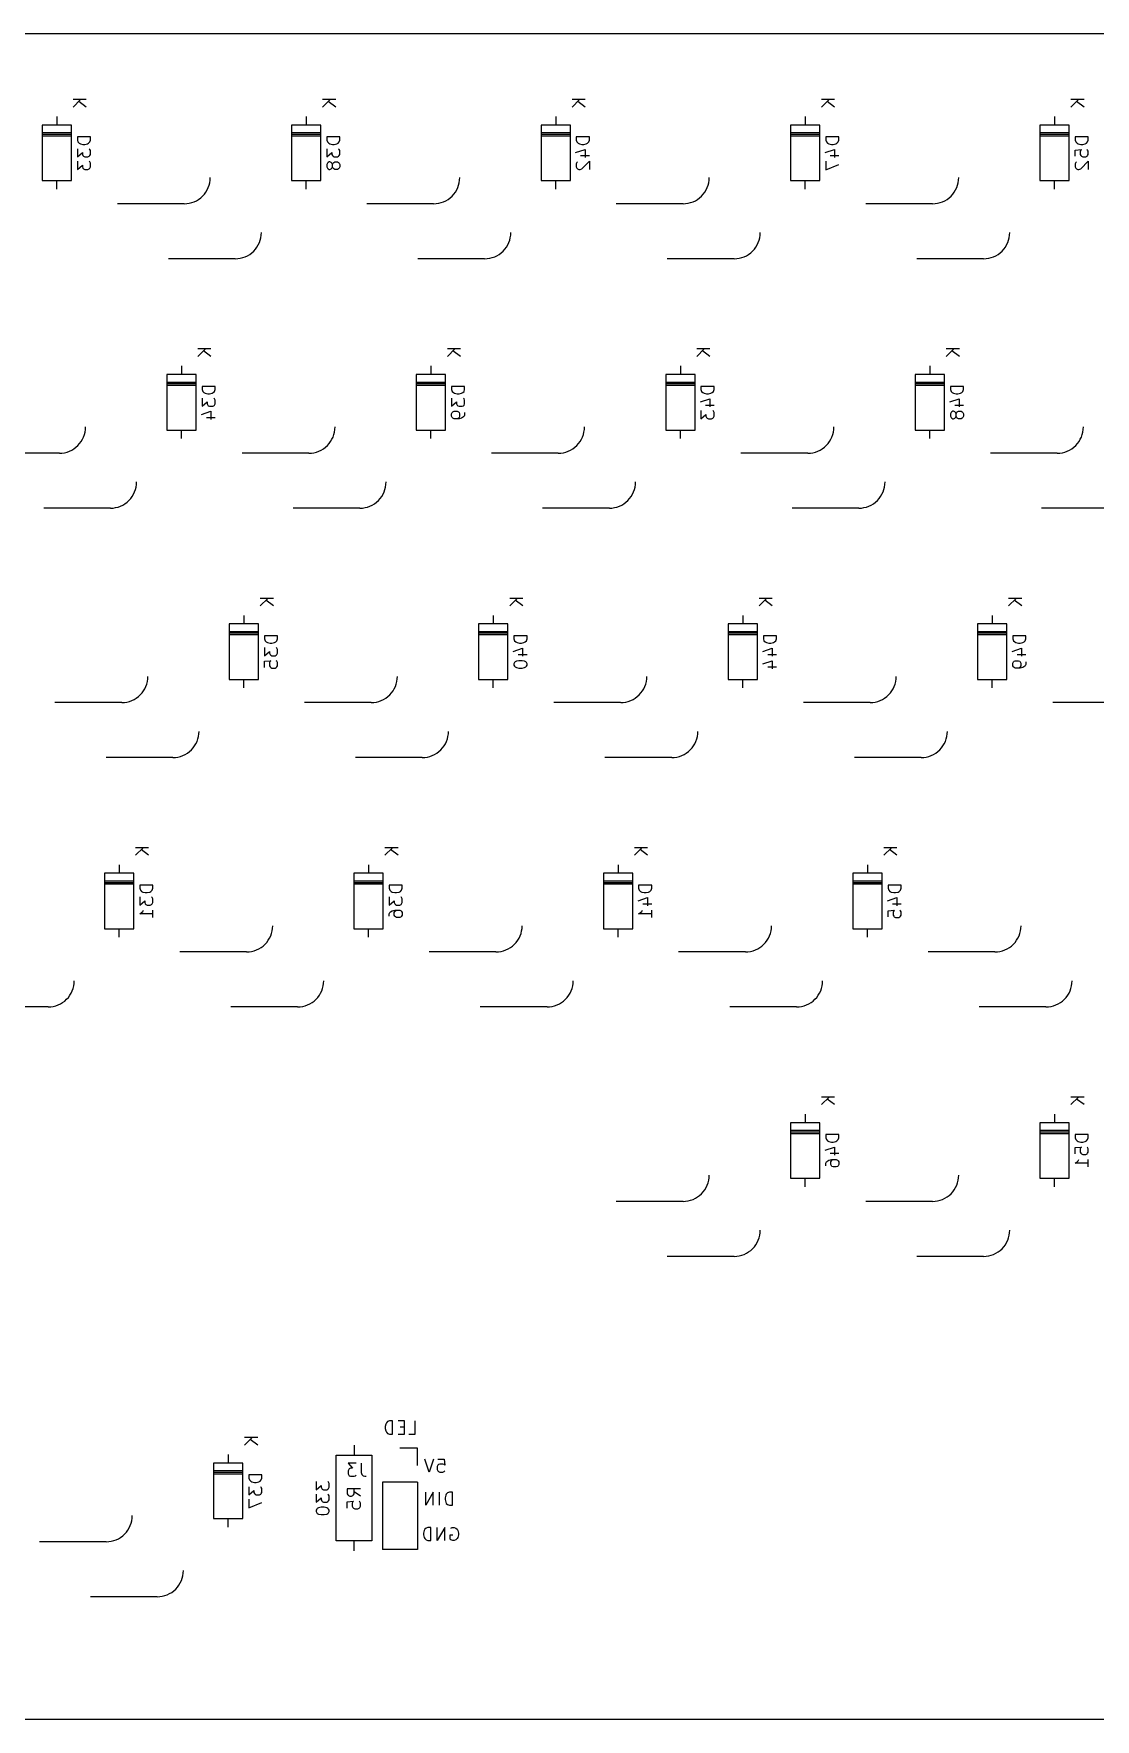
# Model space of a CAD drawing. Extents: x 64 to 386, y -179 to -51.
# Drawn here: x 223.1 to 304.2, y -179.3 to -50.5 of the extents above; entities that cross this region are included whole.
import ezdxf

# ---------------------------------------------------------------- set-up
doc = ezdxf.new("R2010")
doc.units = 0
doc.layers.add('BLACK', color=7, linetype='CONTINUOUS')

msp = doc.modelspace()

# ---------------------------------------------------------------- linework, layer by layer
at = {"layer": 'BLACK', "linetype": 'CONTINUOUS'}
for p, q in [((380.87, -50.51), (69.04, -50.51)), ((227.162, -55.5381), (226.162, -55.5381)), ((226.162, -56.1095), (226.734, -55.5381)), ((227.162, -56.1095), (226.591, -55.681)), ((246.212, -55.5381), (245.212, -55.5381)), ((245.212, -56.1095), (245.784, -55.5381)), ((246.212, -56.1095), (245.641, -55.681)), ((265.262, -55.5381), (264.262, -55.5381)), ((264.262, -56.1095), (264.834, -55.5381)), ((265.262, -56.1095), (264.691, -55.681)), ((284.312, -55.5381), (283.312, -55.5381)), ((283.312, -56.1095), (283.884, -55.5381)), ((284.312, -56.1095), (283.741, -55.681)), ((303.362, -55.5381), (302.362, -55.5381)), ((302.362, -56.1095), (302.934, -55.5381)), ((303.362, -56.1095), (302.791, -55.681)), ((226.03, -57.49), (223.79, -57.49)), ((223.79, -57.49), (223.79, -61.73)), ((224.91, -56.84), (224.91, -57.49)), ((226.03, -61.73), (226.03, -57.49)), ((245.08, -57.49), (242.84, -57.49)), ((242.84, -57.49), (242.84, -61.73)), ((243.96, -56.84), (243.96, -57.49)), ((245.08, -61.73), (245.08, -57.49)), ((264.13, -57.49), (261.89, -57.49)), ((261.89, -57.49), (261.89, -61.73)), ((263.01, -56.84), (263.01, -57.49)), ((264.13, -61.73), (264.13, -57.49)), ((283.18, -57.49), (280.94, -57.49)), ((280.94, -57.49), (280.94, -61.73)), ((282.06, -56.84), (282.06, -57.49)), ((283.18, -61.73), (283.18, -57.49)), ((302.23, -57.49), (299.99, -57.49)), ((299.99, -57.49), (299.99, -61.73)), ((301.11, -56.84), (301.11, -57.49)), ((302.23, -61.73), (302.23, -57.49)), ((226.03, -58.09), (223.79, -58.09)), ((226.03, -58.21), (223.79, -58.21)), ((226.03, -58.33), (223.79, -58.33)), ((227.482, -58.3957), (226.482, -58.3957)), ((226.482, -58.3957), (226.482, -58.6338)), ((226.482, -58.6338), (226.53, -58.7767)), ((226.53, -58.7767), (226.625, -58.8719)), ((226.625, -58.8719), (226.72, -58.9195)), ((226.72, -58.9195), (226.911, -58.9671)), ((226.911, -58.9671), (227.054, -58.9671)), ((227.054, -58.9671), (227.244, -58.9195)), ((227.244, -58.9195), (227.34, -58.8719)), ((227.34, -58.8719), (227.435, -58.7767)), ((227.435, -58.7767), (227.482, -58.6338)), ((227.482, -58.6338), (227.482, -58.3957)), ((245.08, -58.09), (242.84, -58.09)), ((245.08, -58.21), (242.84, -58.21)), ((245.08, -58.33), (242.84, -58.33)), ((246.532, -58.3957), (245.532, -58.3957)), ((245.532, -58.3957), (245.532, -58.6338)), ((245.532, -58.6338), (245.58, -58.7767)), ((245.58, -58.7767), (245.675, -58.8719)), ((245.675, -58.8719), (245.77, -58.9195)), ((245.77, -58.9195), (245.961, -58.9671)), ((245.961, -58.9671), (246.104, -58.9671)), ((246.104, -58.9671), (246.294, -58.9195)), ((246.294, -58.9195), (246.39, -58.8719)), ((246.39, -58.8719), (246.485, -58.7767)), ((246.485, -58.7767), (246.532, -58.6338)), ((246.532, -58.6338), (246.532, -58.3957)), ((264.13, -58.09), (261.89, -58.09)), ((264.13, -58.21), (261.89, -58.21)), ((264.13, -58.33), (261.89, -58.33)), ((265.582, -58.3957), (264.582, -58.3957)), ((264.582, -58.3957), (264.582, -58.6338)), ((264.582, -58.6338), (264.63, -58.7767)), ((264.63, -58.7767), (264.725, -58.8719)), ((264.725, -58.8719), (264.82, -58.9195)), ((264.82, -58.9195), (265.011, -58.9671)), ((265.011, -58.9671), (265.154, -58.9671)), ((265.154, -58.9671), (265.344, -58.9195)), ((265.344, -58.9195), (265.44, -58.8719)), ((265.44, -58.8719), (265.535, -58.7767)), ((265.535, -58.7767), (265.582, -58.6338)), ((265.582, -58.6338), (265.582, -58.3957)), ((283.18, -58.09), (280.94, -58.09)), ((283.18, -58.21), (280.94, -58.21)), ((283.18, -58.33), (280.94, -58.33)), ((284.632, -58.3957), (283.632, -58.3957)), ((283.632, -58.3957), (283.632, -58.6338)), ((283.632, -58.6338), (283.68, -58.7767)), ((283.68, -58.7767), (283.775, -58.8719)), ((283.775, -58.8719), (283.87, -58.9195)), ((283.87, -58.9195), (284.061, -58.9671)), ((284.061, -58.9671), (284.204, -58.9671)), ((284.204, -58.9671), (284.394, -58.9195)), ((284.394, -58.9195), (284.49, -58.8719)), ((284.49, -58.8719), (284.585, -58.7767)), ((284.585, -58.7767), (284.632, -58.6338)), ((284.632, -58.6338), (284.632, -58.3957)), ((302.23, -58.09), (299.99, -58.09)), ((302.23, -58.21), (299.99, -58.21)), ((302.23, -58.33), (299.99, -58.33)), ((303.682, -58.3957), (302.682, -58.3957)), ((302.682, -58.3957), (302.682, -58.6338)), ((302.682, -58.6338), (302.73, -58.7767)), ((302.73, -58.7767), (302.825, -58.8719)), ((302.825, -58.8719), (302.92, -58.9195)), ((302.92, -58.9195), (303.111, -58.9671)), ((303.111, -58.9671), (303.254, -58.9671)), ((303.254, -58.9671), (303.444, -58.9195)), ((303.444, -58.9195), (303.54, -58.8719)), ((303.54, -58.8719), (303.635, -58.7767)), ((303.635, -58.7767), (303.682, -58.6338)), ((303.682, -58.6338), (303.682, -58.3957)), ((226.482, -59.3005), (226.482, -59.9195)), ((226.482, -59.9195), (226.863, -59.5862)), ((226.482, -60.2529), (226.482, -60.8719)), ((226.863, -59.5862), (226.863, -59.729)), ((226.863, -59.729), (226.911, -59.8243)), ((226.911, -59.8243), (226.959, -59.8719)), ((226.959, -59.8719), (227.054, -59.9195)), ((227.054, -59.9195), (227.292, -59.9195)), ((227.292, -59.9195), (227.387, -59.8719)), ((227.435, -59.3481), (227.387, -59.3005)), ((227.387, -59.8719), (227.435, -59.8243)), ((227.435, -60.3005), (227.387, -60.2529)), ((227.482, -59.4433), (227.435, -59.3481)), ((227.435, -59.8243), (227.482, -59.729)), ((227.482, -60.3957), (227.435, -60.3005)), ((227.482, -59.729), (227.482, -59.4433)), ((227.482, -60.6814), (227.482, -60.3957)), ((245.532, -59.3005), (245.532, -59.9195)), ((245.532, -59.9195), (245.913, -59.5862)), ((245.58, -60.3957), (245.532, -60.491)), ((245.532, -60.491), (245.532, -60.6814)), ((245.628, -60.3481), (245.58, -60.3957)), ((245.723, -60.3005), (245.628, -60.3481)), ((245.77, -60.3005), (245.723, -60.3005)), ((245.866, -60.3481), (245.77, -60.3005)), ((245.913, -60.3957), (245.866, -60.3481)), ((245.913, -59.5862), (245.913, -59.729)), ((245.913, -59.729), (245.961, -59.8243)), ((245.961, -60.491), (245.913, -60.3957)), ((245.961, -59.8243), (246.009, -59.8719)), ((245.961, -60.491), (246.009, -60.3957)), ((245.961, -60.6814), (245.961, -60.491)), ((246.009, -59.8719), (246.104, -59.9195)), ((246.009, -60.3957), (246.056, -60.3481)), ((246.056, -60.3481), (246.151, -60.3005)), ((246.104, -59.9195), (246.342, -59.9195)), ((246.151, -60.3005), (246.342, -60.3005)), ((246.342, -59.9195), (246.437, -59.8719)), ((246.342, -60.3005), (246.437, -60.3481)), ((246.485, -59.3481), (246.437, -59.3005)), ((246.437, -59.8719), (246.485, -59.8243)), ((246.437, -60.3481), (246.485, -60.3957)), ((246.532, -59.4433), (246.485, -59.3481)), ((246.485, -59.8243), (246.532, -59.729)), ((246.485, -60.3957), (246.532, -60.491)), ((246.532, -59.729), (246.532, -59.4433)), ((246.532, -60.491), (246.532, -60.6814)), ((264.535, -59.5862), (265.249, -59.3481)), ((264.63, -60.3481), (264.582, -60.4433)), ((264.582, -60.4433), (264.582, -60.6814)), ((264.678, -60.3005), (264.63, -60.3481)), ((264.916, -59.8243), (265.582, -59.8243)), ((265.011, -60.8243), (265.582, -60.2529)), ((265.249, -59.3481), (265.249, -59.9671)), ((265.582, -60.2529), (265.582, -60.8719)), ((283.585, -59.5862), (284.299, -59.3481)), ((283.632, -60.2529), (283.632, -60.9195)), ((283.632, -60.9195), (284.632, -60.491)), ((283.966, -59.8243), (284.632, -59.8243)), ((284.299, -59.3481), (284.299, -59.9671)), ((302.682, -59.3957), (303.159, -59.3481)), ((302.682, -59.8719), (302.682, -59.3957)), ((302.73, -60.3481), (302.682, -60.4433)), ((302.682, -60.4433), (302.682, -60.6814)), ((302.778, -60.3005), (302.73, -60.3481)), ((303.111, -59.3957), (303.063, -59.491)), ((303.063, -59.491), (303.063, -59.729)), ((303.063, -59.729), (303.111, -59.8243)), ((303.159, -59.3481), (303.111, -59.3957)), ((303.111, -59.8243), (303.159, -59.8719)), ((303.111, -60.8243), (303.682, -60.2529)), ((303.159, -59.8719), (303.254, -59.9195)), ((303.254, -59.9195), (303.492, -59.9195)), ((303.492, -59.9195), (303.587, -59.8719)), ((303.635, -59.3957), (303.587, -59.3481)), ((303.587, -59.8719), (303.635, -59.8243)), ((303.682, -59.491), (303.635, -59.3957)), ((303.635, -59.8243), (303.682, -59.729)), ((303.682, -59.729), (303.682, -59.491)), ((303.682, -60.2529), (303.682, -60.8719)), ((223.79, -61.73), (226.03, -61.73)), ((224.91, -62.38), (224.91, -61.73)), ((226.482, -60.8719), (226.863, -60.5386)), ((226.863, -60.5386), (226.863, -60.6814)), ((226.863, -60.6814), (226.911, -60.7767)), ((226.911, -60.7767), (226.959, -60.8243)), ((226.959, -60.8243), (227.054, -60.8719)), ((227.054, -60.8719), (227.292, -60.8719)), ((227.292, -60.8719), (227.387, -60.8243)), ((227.387, -60.8243), (227.435, -60.7767)), ((227.435, -60.7767), (227.482, -60.6814)), ((242.84, -61.73), (245.08, -61.73)), ((243.96, -62.38), (243.96, -61.73)), ((245.532, -60.6814), (245.58, -60.7767)), ((245.58, -60.7767), (245.628, -60.8243)), ((245.628, -60.8243), (245.723, -60.8719)), ((245.723, -60.8719), (245.77, -60.8719)), ((245.77, -60.8719), (245.866, -60.8243)), ((245.866, -60.8243), (245.913, -60.7767)), ((245.913, -60.7767), (245.961, -60.6814)), ((246.009, -60.7767), (245.961, -60.6814)), ((246.056, -60.8243), (246.009, -60.7767)), ((246.151, -60.8719), (246.056, -60.8243)), ((246.342, -60.8719), (246.151, -60.8719)), ((246.437, -60.8243), (246.342, -60.8719)), ((246.485, -60.7767), (246.437, -60.8243)), ((246.532, -60.6814), (246.485, -60.7767)), ((261.89, -61.73), (264.13, -61.73)), ((263.01, -62.38), (263.01, -61.73)), ((264.582, -60.6814), (264.63, -60.7767)), ((264.63, -60.7767), (264.678, -60.8243)), ((264.678, -60.8243), (264.773, -60.8719)), ((264.773, -60.8719), (264.868, -60.8719)), ((264.868, -60.8719), (265.011, -60.8243)), ((280.94, -61.73), (283.18, -61.73)), ((282.06, -62.38), (282.06, -61.73)), ((299.99, -61.73), (302.23, -61.73)), ((301.11, -62.38), (301.11, -61.73)), ((302.682, -60.6814), (302.73, -60.7767)), ((302.73, -60.7767), (302.778, -60.8243)), ((302.778, -60.8243), (302.873, -60.8719)), ((302.873, -60.8719), (302.968, -60.8719)), ((302.968, -60.8719), (303.111, -60.8243)), ((234.635, -63.5), (229.535, -63.5)), ((253.685, -63.5), (248.585, -63.5)), ((272.735, -63.5), (267.635, -63.5)), ((291.785, -63.5), (286.685, -63.5)), ((238.535, -67.7), (233.435, -67.7)), ((257.585, -67.7), (252.485, -67.7)), ((276.635, -67.7), (271.535, -67.7)), ((295.685, -67.7), (290.585, -67.7)), ((236.687, -74.5881), (235.687, -74.5881)), ((235.687, -75.1595), (236.259, -74.5881)), ((255.737, -74.5881), (254.737, -74.5881)), ((254.737, -75.1595), (255.309, -74.5881)), ((274.787, -74.5881), (273.787, -74.5881)), ((273.787, -75.1595), (274.359, -74.5881)), ((293.837, -74.5881), (292.837, -74.5881)), ((292.837, -75.1595), (293.409, -74.5881)), ((234.435, -75.89), (234.435, -76.54)), ((236.687, -75.1595), (236.116, -74.731)), ((253.485, -75.89), (253.485, -76.54)), ((255.737, -75.1595), (255.166, -74.731)), ((272.535, -75.89), (272.535, -76.54)), ((274.787, -75.1595), (274.216, -74.731)), ((291.585, -75.89), (291.585, -76.54)), ((293.837, -75.1595), (293.266, -74.731)), ((235.555, -76.54), (233.315, -76.54)), ((233.315, -76.54), (233.315, -80.78)), ((235.555, -77.14), (233.315, -77.14)), ((235.555, -80.78), (235.555, -76.54)), ((254.605, -76.54), (252.365, -76.54)), ((252.365, -76.54), (252.365, -80.78)), ((254.605, -77.14), (252.365, -77.14)), ((254.605, -80.78), (254.605, -76.54)), ((273.655, -76.54), (271.415, -76.54)), ((271.415, -76.54), (271.415, -80.78)), ((273.655, -77.14), (271.415, -77.14)), ((273.655, -80.78), (273.655, -76.54)), ((292.705, -76.54), (290.465, -76.54)), ((290.465, -76.54), (290.465, -80.78)), ((292.705, -77.14), (290.465, -77.14)), ((292.705, -80.78), (292.705, -76.54)), ((235.555, -77.26), (233.315, -77.26)), ((235.555, -77.38), (233.315, -77.38)), ((237.007, -77.4457), (236.007, -77.4457)), ((236.007, -77.4457), (236.007, -77.6838)), ((236.007, -77.6838), (236.055, -77.8267)), ((236.007, -78.3505), (236.007, -78.9695)), ((236.055, -77.8267), (236.15, -77.9219)), ((236.15, -77.9219), (236.245, -77.9695)), ((236.245, -77.9695), (236.436, -78.0171)), ((236.436, -78.0171), (236.579, -78.0171)), ((236.579, -78.0171), (236.769, -77.9695)), ((236.769, -77.9695), (236.865, -77.9219)), ((236.865, -77.9219), (236.96, -77.8267)), ((236.96, -78.3981), (236.912, -78.3505)), ((236.96, -77.8267), (237.007, -77.6838)), ((237.007, -78.4933), (236.96, -78.3981)), ((237.007, -77.6838), (237.007, -77.4457)), ((237.007, -78.779), (237.007, -78.4933)), ((254.605, -77.26), (252.365, -77.26)), ((254.605, -77.38), (252.365, -77.38)), ((256.057, -77.4457), (255.057, -77.4457)), ((255.057, -77.4457), (255.057, -77.6838)), ((255.057, -77.6838), (255.105, -77.8267)), ((255.057, -78.3505), (255.057, -78.9695)), ((255.105, -77.8267), (255.2, -77.9219)), ((255.2, -77.9219), (255.295, -77.9695)), ((255.295, -77.9695), (255.486, -78.0171)), ((255.486, -78.0171), (255.629, -78.0171)), ((255.629, -78.0171), (255.819, -77.9695)), ((255.819, -77.9695), (255.915, -77.9219)), ((255.915, -77.9219), (256.01, -77.8267)), ((256.01, -78.3981), (255.962, -78.3505)), ((256.01, -77.8267), (256.057, -77.6838)), ((256.057, -78.4933), (256.01, -78.3981)), ((256.057, -77.6838), (256.057, -77.4457)), ((256.057, -78.779), (256.057, -78.4933)), ((273.655, -77.26), (271.415, -77.26)), ((273.655, -77.38), (271.415, -77.38)), ((274.06, -78.6362), (274.774, -78.3981)), ((275.107, -77.4457), (274.107, -77.4457)), ((274.107, -77.4457), (274.107, -77.6838)), ((274.107, -77.6838), (274.155, -77.8267)), ((274.155, -77.8267), (274.25, -77.9219)), ((274.25, -77.9219), (274.345, -77.9695)), ((274.345, -77.9695), (274.536, -78.0171)), ((274.536, -78.0171), (274.679, -78.0171)), ((274.679, -78.0171), (274.869, -77.9695)), ((274.774, -78.3981), (274.774, -79.0171)), ((274.869, -77.9695), (274.965, -77.9219)), ((274.965, -77.9219), (275.06, -77.8267)), ((275.06, -77.8267), (275.107, -77.6838)), ((275.107, -77.6838), (275.107, -77.4457)), ((292.705, -77.26), (290.465, -77.26)), ((292.705, -77.38), (290.465, -77.38)), ((293.11, -78.6362), (293.824, -78.3981)), ((294.157, -77.4457), (293.157, -77.4457)), ((293.157, -77.4457), (293.157, -77.6838)), ((293.157, -77.6838), (293.205, -77.8267)), ((293.205, -77.8267), (293.3, -77.9219)), ((293.3, -77.9219), (293.395, -77.9695)), ((293.395, -77.9695), (293.586, -78.0171)), ((293.586, -78.0171), (293.729, -78.0171)), ((293.729, -78.0171), (293.919, -77.9695)), ((293.824, -78.3981), (293.824, -79.0171)), ((293.919, -77.9695), (294.015, -77.9219)), ((294.015, -77.9219), (294.11, -77.8267)), ((294.11, -77.8267), (294.157, -77.6838)), ((294.157, -77.6838), (294.157, -77.4457)), ((235.96, -79.5886), (236.674, -79.3505)), ((236.007, -78.9695), (236.388, -78.6362)), ((236.388, -78.6362), (236.388, -78.779)), ((236.388, -78.779), (236.436, -78.8743)), ((236.436, -78.8743), (236.484, -78.9219)), ((236.484, -78.9219), (236.579, -78.9695)), ((236.579, -78.9695), (236.817, -78.9695)), ((236.674, -79.3505), (236.674, -79.9695)), ((236.817, -78.9695), (236.912, -78.9219)), ((236.912, -78.9219), (236.96, -78.8743)), ((236.96, -78.8743), (237.007, -78.779)), ((255.057, -78.9695), (255.438, -78.6362)), ((255.057, -79.541), (255.105, -79.4457)), ((255.057, -79.7314), (255.057, -79.541)), ((255.105, -79.8267), (255.057, -79.7314)), ((255.105, -79.4457), (255.153, -79.3981)), ((255.153, -79.3981), (255.248, -79.3505)), ((255.248, -79.3505), (255.486, -79.3505)), ((255.438, -78.6362), (255.438, -78.779)), ((255.438, -78.779), (255.486, -78.8743)), ((255.486, -78.8743), (255.534, -78.9219)), ((255.486, -79.3505), (255.581, -79.3981)), ((255.534, -78.9219), (255.629, -78.9695)), ((255.581, -79.3981), (255.629, -79.4457)), ((255.629, -78.9695), (255.867, -78.9695)), ((255.629, -79.4457), (255.676, -79.541)), ((255.676, -79.7314), (255.629, -79.8267)), ((255.676, -79.541), (255.676, -79.7314)), ((255.962, -79.779), (255.819, -79.8743)), ((255.867, -78.9695), (255.962, -78.9219)), ((255.962, -78.9219), (256.01, -78.8743)), ((256.01, -79.7314), (255.962, -79.779)), ((256.01, -78.8743), (256.057, -78.779)), ((256.057, -79.6362), (256.01, -79.7314)), ((256.057, -79.4457), (256.057, -79.6362)), ((274.107, -79.3029), (274.107, -79.9219)), ((274.107, -79.9219), (274.488, -79.5886)), ((274.441, -78.8743), (275.107, -78.8743)), ((274.488, -79.5886), (274.488, -79.7314)), ((274.488, -79.7314), (274.536, -79.8267)), ((275.06, -79.3505), (275.012, -79.3029)), ((275.107, -79.4457), (275.06, -79.3505)), ((275.06, -79.8267), (275.107, -79.7314)), ((275.107, -79.7314), (275.107, -79.4457)), ((293.205, -79.4457), (293.157, -79.541)), ((293.157, -79.541), (293.157, -79.7314)), ((293.157, -79.7314), (293.205, -79.8267)), ((293.253, -79.3981), (293.205, -79.4457)), ((293.348, -79.3505), (293.253, -79.3981)), ((293.395, -79.3505), (293.348, -79.3505)), ((293.491, -79.3981), (293.395, -79.3505)), ((293.491, -78.8743), (294.157, -78.8743)), ((293.538, -79.4457), (293.491, -79.3981)), ((293.586, -79.541), (293.538, -79.4457)), ((293.538, -79.8267), (293.586, -79.7314)), ((293.586, -79.541), (293.634, -79.4457)), ((293.586, -79.7314), (293.586, -79.541)), ((293.634, -79.8267), (293.586, -79.7314)), ((293.634, -79.4457), (293.681, -79.3981)), ((293.681, -79.3981), (293.776, -79.3505)), ((293.776, -79.3505), (293.967, -79.3505)), ((293.967, -79.3505), (294.062, -79.3981)), ((294.062, -79.3981), (294.11, -79.4457)), ((294.11, -79.4457), (294.157, -79.541)), ((294.157, -79.7314), (294.11, -79.8267)), ((294.157, -79.541), (294.157, -79.7314)), ((233.315, -80.78), (235.555, -80.78)), ((234.435, -81.43), (234.435, -80.78)), ((236.341, -79.8267), (237.007, -79.8267)), ((252.365, -80.78), (254.605, -80.78)), ((253.485, -81.43), (253.485, -80.78)), ((255.153, -79.8743), (255.105, -79.8267)), ((255.248, -79.9219), (255.153, -79.8743)), ((255.629, -79.9219), (255.248, -79.9219)), ((255.581, -79.8743), (255.486, -79.9219)), ((255.629, -79.8267), (255.581, -79.8743)), ((255.819, -79.8743), (255.629, -79.9219)), ((271.415, -80.78), (273.655, -80.78)), ((272.535, -81.43), (272.535, -80.78)), ((274.536, -79.8267), (274.584, -79.8743)), ((274.584, -79.8743), (274.679, -79.9219)), ((274.679, -79.9219), (274.917, -79.9219)), ((274.917, -79.9219), (275.012, -79.8743)), ((275.012, -79.8743), (275.06, -79.8267)), ((290.465, -80.78), (292.705, -80.78)), ((291.585, -81.43), (291.585, -80.78)), ((293.205, -79.8267), (293.253, -79.8743)), ((293.253, -79.8743), (293.348, -79.9219)), ((293.348, -79.9219), (293.395, -79.9219)), ((293.395, -79.9219), (293.491, -79.8743)), ((293.491, -79.8743), (293.538, -79.8267)), ((293.681, -79.8743), (293.634, -79.8267)), ((293.776, -79.9219), (293.681, -79.8743)), ((293.967, -79.9219), (293.776, -79.9219)), ((294.062, -79.8743), (293.967, -79.9219)), ((294.11, -79.8267), (294.062, -79.8743)), ((225.11, -82.55), (220.01, -82.55)), ((244.16, -82.55), (239.06, -82.55)), ((263.21, -82.55), (258.11, -82.55)), ((282.26, -82.55), (277.16, -82.55)), ((301.31, -82.55), (296.21, -82.55)), ((229.01, -86.75), (223.91, -86.75)), ((248.06, -86.75), (242.96, -86.75)), ((267.11, -86.75), (262.01, -86.75)), ((286.16, -86.75), (281.06, -86.75)), ((305.21, -86.75), (300.11, -86.75)), ((241.45, -93.6381), (240.45, -93.6381)), ((240.45, -94.2095), (241.021, -93.6381)), ((241.45, -94.2095), (240.878, -93.781)), ((260.5, -93.6381), (259.5, -93.6381)), ((259.5, -94.2095), (260.071, -93.6381)), ((260.5, -94.2095), (259.928, -93.781)), ((279.55, -93.6381), (278.55, -93.6381)), ((278.55, -94.2095), (279.121, -93.6381)), ((279.55, -94.2095), (278.978, -93.781)), ((298.6, -93.6381), (297.6, -93.6381)), ((297.6, -94.2095), (298.171, -93.6381)), ((298.6, -94.2095), (298.028, -93.781)), ((239.197, -94.94), (239.197, -95.59)), ((258.248, -94.94), (258.248, -95.59)), ((277.298, -94.94), (277.298, -95.59)), ((296.347, -94.94), (296.347, -95.59)), ((240.317, -95.59), (238.077, -95.59)), ((238.077, -95.59), (238.077, -99.83)), ((240.317, -96.19), (238.077, -96.19)), ((240.317, -96.31), (238.077, -96.31)), ((240.317, -96.43), (238.077, -96.43)), ((240.317, -99.83), (240.317, -95.59)), ((241.77, -96.4957), (240.77, -96.4957)), ((240.77, -96.4957), (240.77, -96.7338)), ((241.77, -96.7338), (241.77, -96.4957)), ((259.368, -95.59), (257.127, -95.59)), ((257.127, -95.59), (257.127, -99.83)), ((259.368, -96.19), (257.127, -96.19)), ((259.368, -96.31), (257.127, -96.31)), ((259.368, -96.43), (257.127, -96.43)), ((259.368, -99.83), (259.368, -95.59)), ((260.82, -96.4957), (259.82, -96.4957)), ((259.82, -96.4957), (259.82, -96.7338)), ((260.82, -96.7338), (260.82, -96.4957)), ((278.417, -95.59), (276.178, -95.59)), ((276.178, -95.59), (276.178, -99.83)), ((278.417, -96.19), (276.178, -96.19)), ((278.417, -96.31), (276.178, -96.31)), ((278.417, -96.43), (276.178, -96.43)), ((278.417, -99.83), (278.417, -95.59)), ((279.87, -96.4957), (278.87, -96.4957)), ((278.87, -96.4957), (278.87, -96.7338)), ((279.87, -96.7338), (279.87, -96.4957)), ((297.467, -95.59), (295.227, -95.59)), ((295.227, -95.59), (295.227, -99.83)), ((297.467, -96.19), (295.227, -96.19)), ((297.467, -96.31), (295.227, -96.31)), ((297.467, -96.43), (295.227, -96.43)), ((297.467, -99.83), (297.467, -95.59)), ((298.92, -96.4957), (297.92, -96.4957)), ((297.92, -96.4957), (297.92, -96.7338)), ((298.92, -96.7338), (298.92, -96.4957)), ((240.77, -96.7338), (240.817, -96.8767)), ((240.77, -97.4005), (240.77, -98.0195)), ((240.77, -98.0195), (241.151, -97.6862)), ((240.817, -96.8767), (240.913, -96.9719)), ((240.913, -96.9719), (241.008, -97.0195)), ((241.008, -97.0195), (241.198, -97.0671)), ((241.151, -97.6862), (241.151, -97.829)), ((241.151, -97.829), (241.198, -97.9243)), ((241.198, -97.0671), (241.341, -97.0671)), ((241.341, -97.0671), (241.532, -97.0195)), ((241.532, -97.0195), (241.627, -96.9719)), ((241.627, -96.9719), (241.722, -96.8767)), ((241.722, -97.4481), (241.675, -97.4005)), ((241.722, -96.8767), (241.77, -96.7338)), ((241.77, -97.5433), (241.722, -97.4481)), ((241.722, -97.9243), (241.77, -97.829)), ((241.77, -97.829), (241.77, -97.5433)), ((259.772, -97.6862), (260.487, -97.4481)), ((259.82, -96.7338), (259.868, -96.8767)), ((259.868, -96.8767), (259.963, -96.9719)), ((259.963, -96.9719), (260.058, -97.0195)), ((260.058, -97.0195), (260.248, -97.0671)), ((260.248, -97.0671), (260.391, -97.0671)), ((260.391, -97.0671), (260.582, -97.0195)), ((260.487, -97.4481), (260.487, -98.0671)), ((260.582, -97.0195), (260.677, -96.9719)), ((260.677, -96.9719), (260.772, -96.8767)), ((260.772, -96.8767), (260.82, -96.7338)), ((278.822, -97.6862), (279.537, -97.4481)), ((278.87, -96.7338), (278.917, -96.8767)), ((278.917, -96.8767), (279.013, -96.9719)), ((279.013, -96.9719), (279.108, -97.0195)), ((279.108, -97.0195), (279.298, -97.0671)), ((279.298, -97.0671), (279.441, -97.0671)), ((279.441, -97.0671), (279.632, -97.0195)), ((279.537, -97.4481), (279.537, -98.0671)), ((279.632, -97.0195), (279.727, -96.9719)), ((279.727, -96.9719), (279.822, -96.8767)), ((279.822, -96.8767), (279.87, -96.7338)), ((297.872, -97.6862), (298.587, -97.4481)), ((297.92, -96.7338), (297.967, -96.8767)), ((297.967, -96.8767), (298.063, -96.9719)), ((298.063, -96.9719), (298.158, -97.0195)), ((298.158, -97.0195), (298.348, -97.0671)), ((298.348, -97.0671), (298.491, -97.0671)), ((298.491, -97.0671), (298.682, -97.0195)), ((298.587, -97.4481), (298.587, -98.0671)), ((298.682, -97.0195), (298.777, -96.9719)), ((298.777, -96.9719), (298.872, -96.8767)), ((298.872, -96.8767), (298.92, -96.7338)), ((240.77, -98.4481), (241.246, -98.4005)), ((240.77, -98.9243), (240.77, -98.4481)), ((241.198, -98.4481), (241.151, -98.5433)), ((241.151, -98.5433), (241.151, -98.7814)), ((241.151, -98.7814), (241.198, -98.8767)), ((241.198, -97.9243), (241.246, -97.9719)), ((241.246, -98.4005), (241.198, -98.4481)), ((241.198, -98.8767), (241.246, -98.9243)), ((241.246, -97.9719), (241.341, -98.0195)), ((241.246, -98.9243), (241.341, -98.9719)), ((241.341, -98.0195), (241.579, -98.0195)), ((241.341, -98.9719), (241.579, -98.9719)), ((241.579, -98.0195), (241.675, -97.9719)), ((241.579, -98.9719), (241.675, -98.9243)), ((241.675, -97.9719), (241.722, -97.9243)), ((241.722, -98.4481), (241.675, -98.4005)), ((241.675, -98.9243), (241.722, -98.8767)), ((241.77, -98.5433), (241.722, -98.4481)), ((241.722, -98.8767), (241.77, -98.7814)), ((241.77, -98.7814), (241.77, -98.5433)), ((259.868, -98.5433), (259.82, -98.6386)), ((259.82, -98.6386), (259.82, -98.7338)), ((259.82, -98.7338), (259.868, -98.829)), ((259.915, -98.4957), (259.868, -98.5433)), ((259.868, -98.829), (259.915, -98.8767)), ((260.01, -98.4481), (259.915, -98.4957)), ((259.915, -98.8767), (260.01, -98.9243)), ((260.201, -98.4005), (260.01, -98.4481)), ((260.01, -98.9243), (260.201, -98.9719)), ((260.153, -97.9243), (260.82, -97.9243)), ((260.439, -98.4005), (260.201, -98.4005)), ((260.201, -98.9719), (260.439, -98.9719)), ((260.629, -98.4481), (260.439, -98.4005)), ((260.439, -98.9719), (260.629, -98.9243)), ((260.725, -98.4957), (260.629, -98.4481)), ((260.629, -98.9243), (260.725, -98.8767)), ((260.772, -98.5433), (260.725, -98.4957)), ((260.725, -98.8767), (260.772, -98.829)), ((260.82, -98.6386), (260.772, -98.5433)), ((260.772, -98.829), (260.82, -98.7338)), ((260.82, -98.7338), (260.82, -98.6386)), ((278.822, -98.6386), (279.537, -98.4005)), ((279.203, -97.9243), (279.87, -97.9243)), ((279.203, -98.8767), (279.87, -98.8767)), ((279.537, -98.4005), (279.537, -99.0195)), ((297.92, -98.591), (297.967, -98.4957)), ((297.92, -98.7814), (297.92, -98.591)), ((297.967, -98.8767), (297.92, -98.7814)), ((297.967, -98.4957), (298.015, -98.4481)), ((298.015, -98.9243), (297.967, -98.8767)), ((298.015, -98.4481), (298.11, -98.4005)), ((298.11, -98.9719), (298.015, -98.9243)), ((298.11, -98.4005), (298.348, -98.4005)), ((298.491, -98.9719), (298.11, -98.9719)), ((298.253, -97.9243), (298.92, -97.9243)), ((298.348, -98.4005), (298.444, -98.4481)), ((298.444, -98.9243), (298.348, -98.9719)), ((298.444, -98.4481), (298.491, -98.4957)), ((298.491, -98.8767), (298.444, -98.9243)), ((298.491, -98.4957), (298.539, -98.591)), ((298.539, -98.7814), (298.491, -98.8767)), ((298.682, -98.9243), (298.491, -98.9719)), ((298.539, -98.591), (298.539, -98.7814)), ((298.825, -98.829), (298.682, -98.9243)), ((298.872, -98.7814), (298.825, -98.829)), ((298.92, -98.6862), (298.872, -98.7814)), ((298.92, -98.4957), (298.92, -98.6862)), ((238.077, -99.83), (240.317, -99.83)), ((239.197, -100.48), (239.197, -99.83)), ((257.127, -99.83), (259.368, -99.83)), ((258.248, -100.48), (258.248, -99.83)), ((276.178, -99.83), (278.417, -99.83)), ((277.298, -100.48), (277.298, -99.83)), ((295.227, -99.83), (297.467, -99.83)), ((296.347, -100.48), (296.347, -99.83)), ((229.873, -101.6), (224.772, -101.6)), ((248.922, -101.6), (243.822, -101.6)), ((267.972, -101.6), (262.873, -101.6)), ((287.022, -101.6), (281.923, -101.6)), ((306.072, -101.6), (300.972, -101.6)), ((233.772, -105.8), (228.672, -105.8)), ((252.822, -105.8), (247.722, -105.8)), ((271.873, -105.8), (266.772, -105.8)), ((290.923, -105.8), (285.822, -105.8)), ((231.925, -112.688), (230.925, -112.688)), ((230.925, -113.26), (231.496, -112.688)), ((231.925, -113.26), (231.353, -112.831)), ((250.975, -112.688), (249.975, -112.688)), ((249.975, -113.26), (250.546, -112.688)), ((250.975, -113.26), (250.403, -112.831)), ((270.025, -112.688), (269.025, -112.688)), ((269.025, -113.26), (269.596, -112.688)), ((270.025, -113.26), (269.453, -112.831)), ((289.075, -112.688), (288.075, -112.688)), ((288.075, -113.26), (288.646, -112.688)), ((289.075, -113.26), (288.503, -112.831)), ((229.672, -113.99), (229.672, -114.64)), ((248.722, -113.99), (248.722, -114.64)), ((267.772, -113.99), (267.772, -114.64)), ((286.822, -113.99), (286.822, -114.64)), ((230.792, -114.64), (228.552, -114.64)), ((228.552, -114.64), (228.552, -118.88)), ((230.792, -115.24), (228.552, -115.24)), ((230.792, -115.36), (228.552, -115.36)), ((230.792, -115.48), (228.552, -115.48)), ((230.792, -118.88), (230.792, -114.64)), ((232.245, -115.546), (231.245, -115.546)), ((231.245, -115.546), (231.245, -115.784)), ((231.245, -115.784), (231.292, -115.927)), ((232.197, -115.927), (232.245, -115.784)), ((232.245, -115.784), (232.245, -115.546)), ((249.843, -114.64), (247.602, -114.64)), ((247.602, -114.64), (247.602, -118.88)), ((249.843, -115.24), (247.602, -115.24)), ((249.843, -115.36), (247.602, -115.36)), ((249.843, -115.48), (247.602, -115.48)), ((249.843, -118.88), (249.843, -114.64)), ((251.295, -115.546), (250.295, -115.546)), ((250.295, -115.546), (250.295, -115.784)), ((250.295, -115.784), (250.343, -115.927)), ((251.247, -115.927), (251.295, -115.784)), ((251.295, -115.784), (251.295, -115.546)), ((268.892, -114.64), (266.652, -114.64)), ((266.652, -114.64), (266.652, -118.88)), ((268.892, -115.24), (266.652, -115.24)), ((268.892, -115.36), (266.652, -115.36)), ((268.892, -115.48), (266.652, -115.48)), ((268.892, -118.88), (268.892, -114.64)), ((270.345, -115.546), (269.345, -115.546)), ((269.345, -115.546), (269.345, -115.784)), ((269.345, -115.784), (269.392, -115.927)), ((270.297, -115.927), (270.345, -115.784)), ((270.345, -115.784), (270.345, -115.546)), ((287.942, -114.64), (285.702, -114.64)), ((285.702, -114.64), (285.702, -118.88)), ((287.942, -115.24), (285.702, -115.24)), ((287.942, -115.36), (285.702, -115.36)), ((287.942, -115.48), (285.702, -115.48)), ((287.942, -118.88), (287.942, -114.64)), ((289.395, -115.546), (288.395, -115.546)), ((288.395, -115.546), (288.395, -115.784)), ((288.395, -115.784), (288.442, -115.927)), ((289.347, -115.927), (289.395, -115.784)), ((289.395, -115.784), (289.395, -115.546)), ((231.245, -116.45), (231.245, -117.07)), ((231.245, -117.07), (231.626, -116.736)), ((231.292, -115.927), (231.388, -116.022)), ((231.388, -116.022), (231.483, -116.07)), ((231.483, -116.07), (231.673, -116.117)), ((231.626, -116.736), (231.626, -116.879)), ((231.626, -116.879), (231.673, -116.974)), ((231.673, -116.117), (231.816, -116.117)), ((231.673, -116.974), (231.721, -117.022)), ((231.721, -117.022), (231.816, -117.07)), ((231.816, -116.117), (232.007, -116.07)), ((231.816, -117.07), (232.054, -117.07)), ((232.007, -116.07), (232.102, -116.022)), ((232.054, -117.07), (232.15, -117.022)), ((232.102, -116.022), (232.197, -115.927)), ((232.197, -116.498), (232.15, -116.45)), ((232.15, -117.022), (232.197, -116.974)), ((232.245, -116.593), (232.197, -116.498)), ((232.197, -116.974), (232.245, -116.879)), ((232.245, -116.879), (232.245, -116.593)), ((250.295, -116.45), (250.295, -117.07)), ((250.295, -117.07), (250.676, -116.736)), ((250.343, -115.927), (250.438, -116.022)), ((250.438, -116.022), (250.533, -116.07)), ((250.533, -116.07), (250.723, -116.117)), ((250.676, -116.736), (250.676, -116.879)), ((250.676, -116.879), (250.723, -116.974)), ((250.723, -116.117), (250.866, -116.117)), ((250.723, -116.974), (250.771, -117.022)), ((250.771, -117.022), (250.866, -117.07)), ((250.866, -116.117), (251.057, -116.07)), ((250.866, -117.07), (251.104, -117.07)), ((251.057, -116.07), (251.152, -116.022)), ((251.104, -117.07), (251.2, -117.022)), ((251.152, -116.022), (251.247, -115.927)), ((251.247, -116.498), (251.2, -116.45)), ((251.2, -117.022), (251.247, -116.974)), ((251.295, -116.593), (251.247, -116.498)), ((251.247, -116.974), (251.295, -116.879)), ((251.295, -116.879), (251.295, -116.593)), ((269.297, -116.736), (270.012, -116.498)), ((269.392, -115.927), (269.488, -116.022)), ((269.488, -116.022), (269.583, -116.07)), ((269.583, -116.07), (269.773, -116.117)), ((269.678, -116.974), (270.345, -116.974)), ((269.773, -116.117), (269.916, -116.117)), ((269.916, -116.117), (270.107, -116.07)), ((270.012, -116.498), (270.012, -117.117)), ((270.107, -116.07), (270.202, -116.022)), ((270.202, -116.022), (270.297, -115.927)), ((288.347, -116.736), (289.062, -116.498)), ((288.442, -115.927), (288.538, -116.022)), ((288.538, -116.022), (288.633, -116.07)), ((288.633, -116.07), (288.823, -116.117)), ((288.728, -116.974), (289.395, -116.974)), ((288.823, -116.117), (288.966, -116.117)), ((288.966, -116.117), (289.157, -116.07)), ((289.062, -116.498), (289.062, -117.117)), ((289.157, -116.07), (289.252, -116.022)), ((289.252, -116.022), (289.347, -115.927)), ((231.245, -117.736), (231.388, -117.641)), ((232.245, -117.736), (231.245, -117.736)), ((231.388, -117.641), (231.483, -117.546)), ((231.483, -117.546), (231.531, -117.45)), ((232.245, -118.022), (232.245, -117.45)), ((250.295, -117.736), (250.343, -117.641)), ((250.295, -117.927), (250.295, -117.736)), ((250.343, -117.641), (250.39, -117.593)), ((250.39, -117.593), (250.533, -117.498)), ((250.533, -117.498), (250.723, -117.45)), ((250.676, -117.641), (250.723, -117.546)), ((250.676, -117.831), (250.676, -117.641)), ((250.723, -117.927), (250.676, -117.831)), ((250.723, -117.45), (251.104, -117.45)), ((250.723, -117.546), (250.771, -117.498)), ((250.771, -117.974), (250.723, -117.927)), ((250.771, -117.498), (250.866, -117.45)), ((250.866, -118.022), (250.771, -117.974)), ((251.104, -118.022), (250.866, -118.022)), ((251.104, -117.45), (251.2, -117.498)), ((251.2, -117.974), (251.104, -118.022)), ((251.2, -117.498), (251.247, -117.546)), ((251.247, -117.927), (251.2, -117.974)), ((251.247, -117.546), (251.295, -117.641)), ((251.295, -117.831), (251.247, -117.927)), ((251.295, -117.641), (251.295, -117.831)), ((269.345, -117.736), (269.488, -117.641)), ((270.345, -117.736), (269.345, -117.736)), ((269.488, -117.641), (269.583, -117.546)), ((269.583, -117.546), (269.631, -117.45)), ((270.345, -118.022), (270.345, -117.45)), ((288.395, -117.498), (288.871, -117.45)), ((288.395, -117.974), (288.395, -117.498)), ((288.823, -117.498), (288.776, -117.593)), ((288.776, -117.593), (288.776, -117.831)), ((288.776, -117.831), (288.823, -117.927)), ((288.871, -117.45), (288.823, -117.498)), ((288.823, -117.927), (288.871, -117.974)), ((288.871, -117.974), (288.966, -118.022)), ((288.966, -118.022), (289.204, -118.022)), ((289.204, -118.022), (289.3, -117.974)), ((289.347, -117.498), (289.3, -117.45)), ((289.3, -117.974), (289.347, -117.927)), ((289.395, -117.593), (289.347, -117.498)), ((289.347, -117.927), (289.395, -117.831)), ((289.395, -117.831), (289.395, -117.593)), ((228.552, -118.88), (230.792, -118.88)), ((229.672, -119.53), (229.672, -118.88)), ((247.602, -118.88), (249.843, -118.88)), ((248.722, -119.53), (248.722, -118.88)), ((266.652, -118.88), (268.892, -118.88)), ((267.772, -119.53), (267.772, -118.88)), ((285.702, -118.88), (287.942, -118.88)), ((286.822, -119.53), (286.822, -118.88)), ((239.397, -120.65), (234.297, -120.65)), ((258.447, -120.65), (253.347, -120.65)), ((277.498, -120.65), (272.397, -120.65)), ((296.548, -120.65), (291.447, -120.65)), ((224.248, -124.85), (219.147, -124.85)), ((243.297, -124.85), (238.197, -124.85)), ((262.347, -124.85), (257.248, -124.85)), ((281.397, -124.85), (276.298, -124.85)), ((300.447, -124.85), (295.347, -124.85)), ((284.312, -131.738), (283.312, -131.738)), ((283.312, -132.31), (283.884, -131.738)), ((284.312, -132.31), (283.741, -131.881)), ((303.362, -131.738), (302.362, -131.738)), ((302.362, -132.31), (302.934, -131.738)), ((303.362, -132.31), (302.791, -131.881)), ((283.18, -133.69), (280.94, -133.69)), ((280.94, -133.69), (280.94, -137.93)), ((282.06, -133.04), (282.06, -133.69)), ((283.18, -137.93), (283.18, -133.69)), ((302.23, -133.69), (299.99, -133.69)), ((299.99, -133.69), (299.99, -137.93)), ((301.11, -133.04), (301.11, -133.69)), ((302.23, -137.93), (302.23, -133.69)), ((283.18, -134.29), (280.94, -134.29)), ((283.18, -134.41), (280.94, -134.41)), ((283.18, -134.53), (280.94, -134.53)), ((284.632, -134.596), (283.632, -134.596)), ((283.632, -134.596), (283.632, -134.834)), ((283.632, -134.834), (283.68, -134.977)), ((283.68, -134.977), (283.775, -135.072)), ((283.775, -135.072), (283.87, -135.12)), ((283.87, -135.12), (284.061, -135.167)), ((284.061, -135.167), (284.204, -135.167)), ((284.204, -135.167), (284.394, -135.12)), ((284.394, -135.12), (284.49, -135.072)), ((284.49, -135.072), (284.585, -134.977)), ((284.585, -134.977), (284.632, -134.834)), ((284.632, -134.834), (284.632, -134.596)), ((302.23, -134.29), (299.99, -134.29)), ((302.23, -134.41), (299.99, -134.41)), ((302.23, -134.53), (299.99, -134.53)), ((303.682, -134.596), (302.682, -134.596)), ((302.682, -134.596), (302.682, -134.834)), ((302.682, -134.834), (302.73, -134.977)), ((302.73, -134.977), (302.825, -135.072)), ((302.825, -135.072), (302.92, -135.12)), ((302.92, -135.12), (303.111, -135.167)), ((303.111, -135.167), (303.254, -135.167)), ((303.254, -135.167), (303.444, -135.12)), ((303.444, -135.12), (303.54, -135.072)), ((303.54, -135.072), (303.635, -134.977)), ((303.635, -134.977), (303.682, -134.834)), ((303.682, -134.834), (303.682, -134.596)), ((283.585, -135.786), (284.299, -135.548)), ((283.966, -136.024), (284.632, -136.024)), ((284.299, -135.548), (284.299, -136.167)), ((302.682, -135.596), (303.159, -135.548)), ((302.682, -136.072), (302.682, -135.596)), ((303.111, -135.596), (303.063, -135.691)), ((303.063, -135.691), (303.063, -135.929)), ((303.063, -135.929), (303.111, -136.024)), ((303.159, -135.548), (303.111, -135.596)), ((303.111, -136.024), (303.159, -136.072)), ((303.159, -136.072), (303.254, -136.12)), ((303.254, -136.12), (303.492, -136.12)), ((303.492, -136.12), (303.587, -136.072)), ((303.635, -135.596), (303.587, -135.548)), ((303.587, -136.072), (303.635, -136.024)), ((303.682, -135.691), (303.635, -135.596)), ((303.635, -136.024), (303.682, -135.929)), ((303.682, -135.929), (303.682, -135.691)), ((283.632, -136.786), (283.68, -136.691)), ((283.632, -136.977), (283.632, -136.786)), ((283.68, -136.691), (283.728, -136.643)), ((283.728, -136.643), (283.87, -136.548)), ((283.87, -136.548), (284.061, -136.5)), ((284.013, -136.691), (284.061, -136.596)), ((284.013, -136.881), (284.013, -136.691)), ((284.061, -136.977), (284.013, -136.881)), ((284.061, -136.5), (284.442, -136.5)), ((284.061, -136.596), (284.109, -136.548)), ((284.109, -137.024), (284.061, -136.977)), ((284.109, -136.548), (284.204, -136.5)), ((284.204, -137.072), (284.109, -137.024)), ((284.442, -137.072), (284.204, -137.072)), ((284.442, -136.5), (284.537, -136.548)), ((284.537, -137.024), (284.442, -137.072)), ((284.537, -136.548), (284.585, -136.596)), ((284.585, -136.977), (284.537, -137.024)), ((284.585, -136.596), (284.632, -136.691)), ((284.632, -136.881), (284.585, -136.977)), ((284.632, -136.691), (284.632, -136.881)), ((302.682, -136.786), (302.825, -136.691)), ((303.682, -136.786), (302.682, -136.786)), ((302.825, -136.691), (302.92, -136.596)), ((302.92, -136.596), (302.968, -136.5)), ((303.682, -137.072), (303.682, -136.5)), ((280.94, -137.93), (283.18, -137.93)), ((282.06, -138.58), (282.06, -137.93)), ((299.99, -137.93), (302.23, -137.93)), ((301.11, -138.58), (301.11, -137.93)), ((272.735, -139.7), (267.635, -139.7)), ((291.785, -139.7), (286.685, -139.7)), ((276.635, -143.9), (271.535, -143.9)), ((295.685, -143.9), (290.585, -143.9)), ((250.031, -156.71), (249.983, -156.901)), ((249.983, -156.901), (249.983, -157.044)), ((249.983, -157.044), (250.031, -157.234)), ((250.079, -156.615), (250.031, -156.71)), ((250.174, -156.52), (250.079, -156.615)), ((250.317, -156.472), (250.174, -156.52)), ((250.555, -156.472), (250.317, -156.472)), ((250.555, -157.472), (250.555, -156.472)), ((251.46, -156.472), (250.983, -156.472)), ((251.46, -156.949), (251.126, -156.949)), ((251.46, -157.472), (251.46, -156.472)), ((252.269, -157.472), (252.269, -156.472)), ((240.256, -157.738), (239.256, -157.738)), ((239.256, -158.31), (239.828, -157.738)), ((240.256, -158.31), (239.685, -157.881)), ((247.61, -158.32), (247.61, -159.09)), ((250.031, -157.234), (250.079, -157.33)), ((250.079, -157.33), (250.174, -157.425)), ((250.174, -157.425), (250.317, -157.472)), ((250.317, -157.472), (250.555, -157.472)), ((250.983, -157.472), (251.46, -157.472)), ((251.793, -157.472), (252.269, -157.472)), ((238.004, -159.04), (238.004, -159.69)), ((246.24, -159.09), (248.98, -159.09)), ((246.24, -165.63), (246.24, -159.09)), ((248.98, -159.09), (248.98, -165.63)), ((252.45, -158.54), (251.12, -158.54)), ((252.45, -159.87), (252.45, -158.54)), ((253.344, -160.382), (253.01, -159.382)), ((253.677, -159.382), (253.344, -160.382)), ((254.01, -159.382), (254.487, -159.382)), ((254.487, -159.382), (254.534, -159.859)), ((239.124, -159.69), (236.884, -159.69)), ((236.884, -159.69), (236.884, -163.93)), ((239.124, -160.29), (236.884, -160.29)), ((239.124, -160.41), (236.884, -160.41)), ((239.124, -160.53), (236.884, -160.53)), ((239.124, -163.93), (239.124, -159.69)), ((240.576, -160.596), (239.576, -160.596)), ((239.576, -160.596), (239.576, -160.834)), ((239.576, -160.834), (239.624, -160.977)), ((240.529, -160.977), (240.576, -160.834)), ((240.576, -160.834), (240.576, -160.596)), ((247.772, -159.702), (247.153, -159.702)), ((247.153, -159.702), (247.487, -160.083)), ((247.201, -160.179), (247.153, -160.274)), ((247.153, -160.274), (247.153, -160.512)), ((247.153, -160.512), (247.201, -160.607)), ((247.249, -160.131), (247.201, -160.179)), ((247.201, -160.607), (247.249, -160.655)), ((247.344, -160.083), (247.249, -160.131)), ((247.249, -160.655), (247.344, -160.702)), ((247.487, -160.083), (247.344, -160.083)), ((247.344, -160.702), (247.63, -160.702)), ((247.63, -160.702), (247.725, -160.655)), ((247.725, -160.655), (247.772, -160.607)), ((248.153, -159.702), (248.153, -160.417)), ((248.153, -160.417), (248.201, -160.56)), ((248.201, -160.56), (248.296, -160.655)), ((248.296, -160.655), (248.439, -160.702)), ((248.439, -160.702), (248.534, -160.702)), ((254.01, -159.859), (253.963, -159.954)), ((253.963, -159.954), (253.963, -160.192)), ((253.963, -160.192), (254.01, -160.287)), ((254.058, -159.811), (254.01, -159.859)), ((254.01, -160.287), (254.058, -160.335)), ((254.153, -159.763), (254.058, -159.811)), ((254.058, -160.335), (254.153, -160.382)), ((254.391, -159.763), (254.153, -159.763)), ((254.153, -160.382), (254.391, -160.382)), ((254.487, -159.811), (254.391, -159.763)), ((254.391, -160.382), (254.487, -160.335)), ((254.534, -159.859), (254.487, -159.811)), ((254.487, -160.335), (254.534, -160.287)), ((239.576, -161.5), (239.576, -162.12)), ((239.576, -162.12), (239.957, -161.786)), ((239.624, -160.977), (239.719, -161.072)), ((239.719, -161.072), (239.814, -161.12)), ((239.814, -161.12), (240.005, -161.167)), ((239.957, -161.786), (239.957, -161.929)), ((239.957, -161.929), (240.005, -162.024)), ((240.005, -161.167), (240.148, -161.167)), ((240.005, -162.024), (240.052, -162.072)), ((240.052, -162.072), (240.148, -162.12)), ((240.148, -161.167), (240.338, -161.12)), ((240.148, -162.12), (240.386, -162.12)), ((240.338, -161.12), (240.433, -161.072)), ((240.386, -162.12), (240.481, -162.072)), ((240.433, -161.072), (240.529, -160.977)), ((240.529, -161.548), (240.481, -161.5)), ((240.481, -162.072), (240.529, -162.024)), ((240.576, -161.643), (240.529, -161.548)), ((240.529, -162.024), (240.576, -161.929)), ((240.576, -161.929), (240.576, -161.643)), ((244.712, -161.104), (244.712, -161.723)), ((244.712, -161.723), (245.093, -161.39)), ((244.712, -162.057), (244.712, -162.676)), ((245.093, -161.39), (245.093, -161.533)), ((245.093, -161.533), (245.141, -161.628)), ((245.141, -161.628), (245.189, -161.676)), ((245.189, -161.676), (245.284, -161.723)), ((245.284, -161.723), (245.522, -161.723)), ((245.522, -161.723), (245.617, -161.676)), ((245.665, -161.152), (245.617, -161.104)), ((245.617, -161.676), (245.665, -161.628)), ((245.665, -162.104), (245.617, -162.057)), ((245.712, -161.247), (245.665, -161.152)), ((245.665, -161.628), (245.712, -161.533)), ((245.712, -162.2), (245.665, -162.104)), ((245.712, -161.533), (245.712, -161.247)), ((245.712, -162.485), (245.712, -162.2)), ((248.092, -161.652), (247.092, -161.652)), ((247.092, -161.652), (247.092, -162.033)), ((247.092, -162.033), (247.14, -162.128)), ((247.14, -162.128), (247.188, -162.176)), ((247.188, -162.176), (247.283, -162.223)), ((247.283, -162.223), (247.426, -162.223)), ((247.426, -162.223), (247.521, -162.176)), ((247.521, -162.176), (247.569, -162.128)), ((247.569, -162.128), (247.616, -162.033)), ((247.616, -162.033), (247.616, -161.652)), ((248.092, -162.223), (247.616, -161.89)), ((249.79, -161.14), (249.79, -166.28)), ((252.45, -161.14), (249.79, -161.14)), ((252.45, -161.14), (252.45, -166.28)), ((253.658, -161.912), (253.086, -162.912)), ((253.086, -162.912), (253.086, -161.912)), ((253.658, -162.912), (253.658, -161.912)), ((254.134, -162.912), (254.134, -161.912)), ((254.61, -162.15), (254.562, -162.341)), ((254.658, -162.055), (254.61, -162.15)), ((254.753, -161.96), (254.658, -162.055)), ((254.896, -161.912), (254.753, -161.96)), ((255.134, -161.912), (254.896, -161.912)), ((255.134, -162.912), (255.134, -161.912)), ((239.576, -162.453), (239.576, -163.12)), ((239.576, -163.12), (240.576, -162.691)), ((244.712, -162.676), (245.093, -162.342)), ((244.76, -163.2), (244.712, -163.295)), ((244.712, -163.295), (244.712, -163.39)), ((244.712, -163.39), (244.76, -163.485)), ((244.808, -163.152), (244.76, -163.2)), ((244.76, -163.485), (244.808, -163.533)), ((244.903, -163.104), (244.808, -163.152)), ((245.093, -163.057), (244.903, -163.104)), ((245.093, -162.342), (245.093, -162.485)), ((245.093, -162.485), (245.141, -162.58)), ((245.331, -163.057), (245.093, -163.057)), ((245.141, -162.58), (245.189, -162.628)), ((245.189, -162.628), (245.284, -162.676)), ((245.284, -162.676), (245.522, -162.676)), ((245.522, -163.104), (245.331, -163.057)), ((245.522, -162.676), (245.617, -162.628)), ((245.617, -163.152), (245.522, -163.104)), ((245.617, -162.628), (245.665, -162.58)), ((245.665, -163.2), (245.617, -163.152)), ((245.617, -163.533), (245.665, -163.485)), ((245.665, -162.58), (245.712, -162.485)), ((245.712, -163.295), (245.665, -163.2)), ((245.665, -163.485), (245.712, -163.39)), ((245.712, -163.39), (245.712, -163.295)), ((247.092, -162.652), (247.569, -162.604)), ((247.092, -163.128), (247.092, -162.652)), ((247.521, -162.652), (247.473, -162.747)), ((247.473, -162.747), (247.473, -162.985)), ((247.473, -162.985), (247.521, -163.08)), ((247.569, -162.604), (247.521, -162.652)), ((247.521, -163.08), (247.569, -163.128)), ((247.569, -163.128), (247.664, -163.176)), ((247.664, -163.176), (247.902, -163.176)), ((247.902, -163.176), (247.997, -163.128)), ((248.045, -162.652), (247.997, -162.604)), ((247.997, -163.128), (248.045, -163.08)), ((248.092, -162.747), (248.045, -162.652)), ((248.045, -163.08), (248.092, -162.985)), ((248.092, -162.985), (248.092, -162.747)), ((254.562, -162.341), (254.562, -162.484)), ((254.562, -162.484), (254.61, -162.674)), ((254.61, -162.674), (254.658, -162.77)), ((254.658, -162.77), (254.753, -162.865)), ((254.753, -162.865), (254.896, -162.912)), ((254.896, -162.912), (255.134, -162.912)), ((236.884, -163.93), (239.124, -163.93)), ((238.004, -164.58), (238.004, -163.93)), ((244.808, -163.533), (244.903, -163.58)), ((244.903, -163.58), (245.093, -163.628)), ((245.093, -163.628), (245.331, -163.628)), ((245.331, -163.628), (245.522, -163.58)), ((245.522, -163.58), (245.617, -163.533)), ((253.012, -164.745), (252.964, -164.84)), ((253.107, -164.65), (253.012, -164.745)), ((253.25, -164.602), (253.107, -164.65)), ((253.488, -164.602), (253.25, -164.602)), ((253.488, -165.602), (253.488, -164.602)), ((254.536, -164.602), (253.964, -165.602)), ((253.964, -165.602), (253.964, -164.602)), ((254.536, -165.602), (254.536, -164.602)), ((255.012, -164.65), (255.107, -164.602)), ((255.107, -164.602), (255.25, -164.602)), ((255.25, -164.602), (255.393, -164.65)), ((255.393, -164.65), (255.488, -164.745)), ((255.488, -164.745), (255.536, -164.84)), ((228.679, -165.7), (223.579, -165.7)), ((248.98, -165.63), (246.24, -165.63)), ((247.61, -166.4), (247.61, -165.63)), ((252.964, -164.84), (252.917, -165.031)), ((252.917, -165.031), (252.917, -165.174)), ((252.917, -165.174), (252.964, -165.364)), ((252.964, -165.364), (253.012, -165.46)), ((253.012, -165.46), (253.107, -165.555)), ((253.107, -165.555), (253.25, -165.602)), ((253.25, -165.602), (253.488, -165.602)), ((254.964, -165.507), (254.964, -165.174)), ((254.964, -165.174), (255.155, -165.174)), ((255.012, -165.555), (254.964, -165.507)), ((255.155, -165.602), (255.012, -165.555)), ((255.25, -165.602), (255.155, -165.602)), ((255.393, -165.555), (255.25, -165.602)), ((255.488, -165.46), (255.393, -165.555)), ((255.536, -165.364), (255.488, -165.46)), ((255.536, -164.84), (255.583, -165.031)), ((255.583, -165.174), (255.536, -165.364)), ((255.583, -165.031), (255.583, -165.174)), ((252.45, -166.28), (249.79, -166.28)), ((232.579, -169.9), (227.479, -169.9)), ((69.04, -179.26), (380.87, -179.26))]:
    msp.add_line(p, q, dxfattribs=at)
at = {"layer": 'BLACK'}
for centre in [(234.635, -61.5), (253.685, -61.5), (272.735, -61.5), (291.785, -61.5), (238.535, -65.7), (257.585, -65.7), (276.635, -65.7), (295.685, -65.7), (225.11, -80.55), (244.16, -80.55), (263.21, -80.55), (282.26, -80.55), (301.31, -80.55), (229.01, -84.75), (248.06, -84.75), (267.11, -84.75), (286.16, -84.75), (229.873, -99.6), (248.923, -99.6), (267.973, -99.6), (287.023, -99.6), (233.773, -103.8), (252.823, -103.8), (271.873, -103.8), (290.923, -103.8), (239.398, -118.65), (258.448, -118.65), (277.498, -118.65), (296.548, -118.65), (224.248, -122.85), (243.298, -122.85), (262.348, -122.85), (281.398, -122.85), (300.448, -122.85), (272.735, -137.7), (291.785, -137.7), (276.635, -141.9), (295.685, -141.9), (228.679, -163.7), (232.579, -167.9)]:
    msp.add_arc(centre, 2, -90, 0.000029, dxfattribs=at)

doc.saveas('drawing.dxf')
